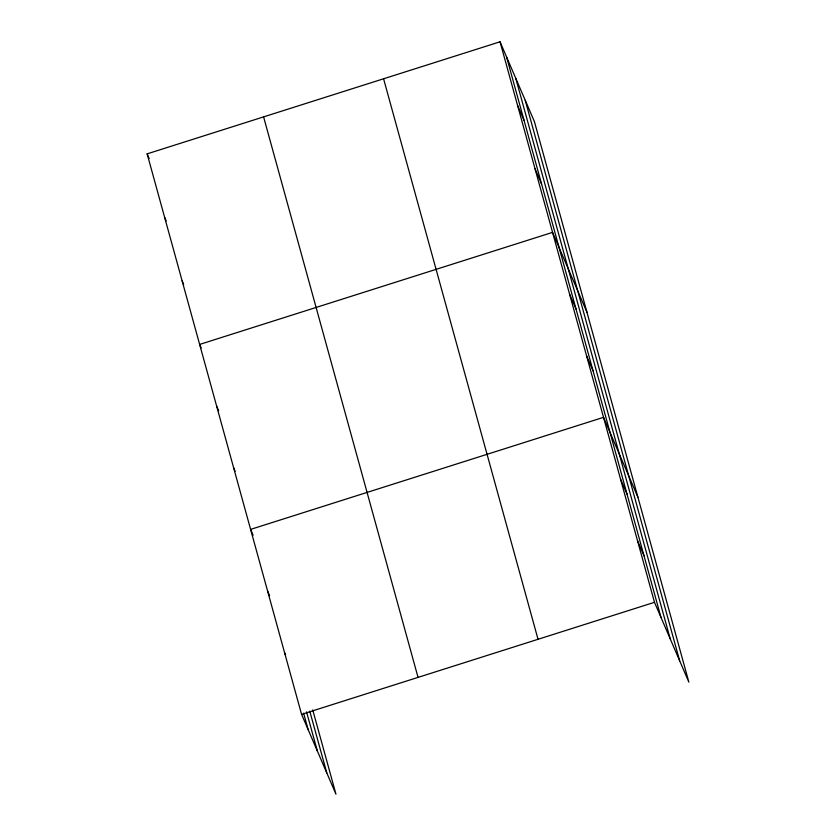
<?xml version="1.0" encoding="UTF-8"?>
<svg xmlns="http://www.w3.org/2000/svg" width="836" height="836" viewBox="0 0 836 836"><rect width="100%" height="100%" fill="white"/><g stroke="black" fill="none" stroke-linecap="round" stroke-linejoin="round"><path stroke-width="1.25" d="M312.727 709.9L335.957 794.2L301.577 714.372L147.136 153.866L500.043 41.8L534.423 121.628L688.864 682.134L654.483 602.307L500.043 41.8M301.577 714.372L654.483 602.307M517.547 105.326L524.078 120.499M535.05 168.851L541.582 184.024M586.935 312.204L552.554 232.377L199.647 344.432L201.152 347.933M569.535 294.032L576.077 309.205M586.527 355.687L593.058 370.86M637.899 497.169L603.519 417.342L250.612 529.397L253.13 535.239M620.5 478.997L627.042 494.17M637.492 540.652L644.023 555.825M147.136 153.866L149.153 158.526M164.64 217.391L166.145 220.892M182.143 280.906L183.648 284.407M216.639 406.087L218.645 410.758M233.631 467.742L235.135 471.243M267.604 591.062L269.61 595.723M284.595 652.717L285.599 655.048M525.227 100.289L679.668 660.806M515.76 78.312L670.2 638.819M506.574 56.973L661.015 617.48M383.578 78.783L538.029 639.289M263.591 116.883L418.042 677.39M309.78 711.206L326.771 772.861M306.551 711.875L317.304 750.874M303.604 713.181L308.118 729.546"/></g></svg>
